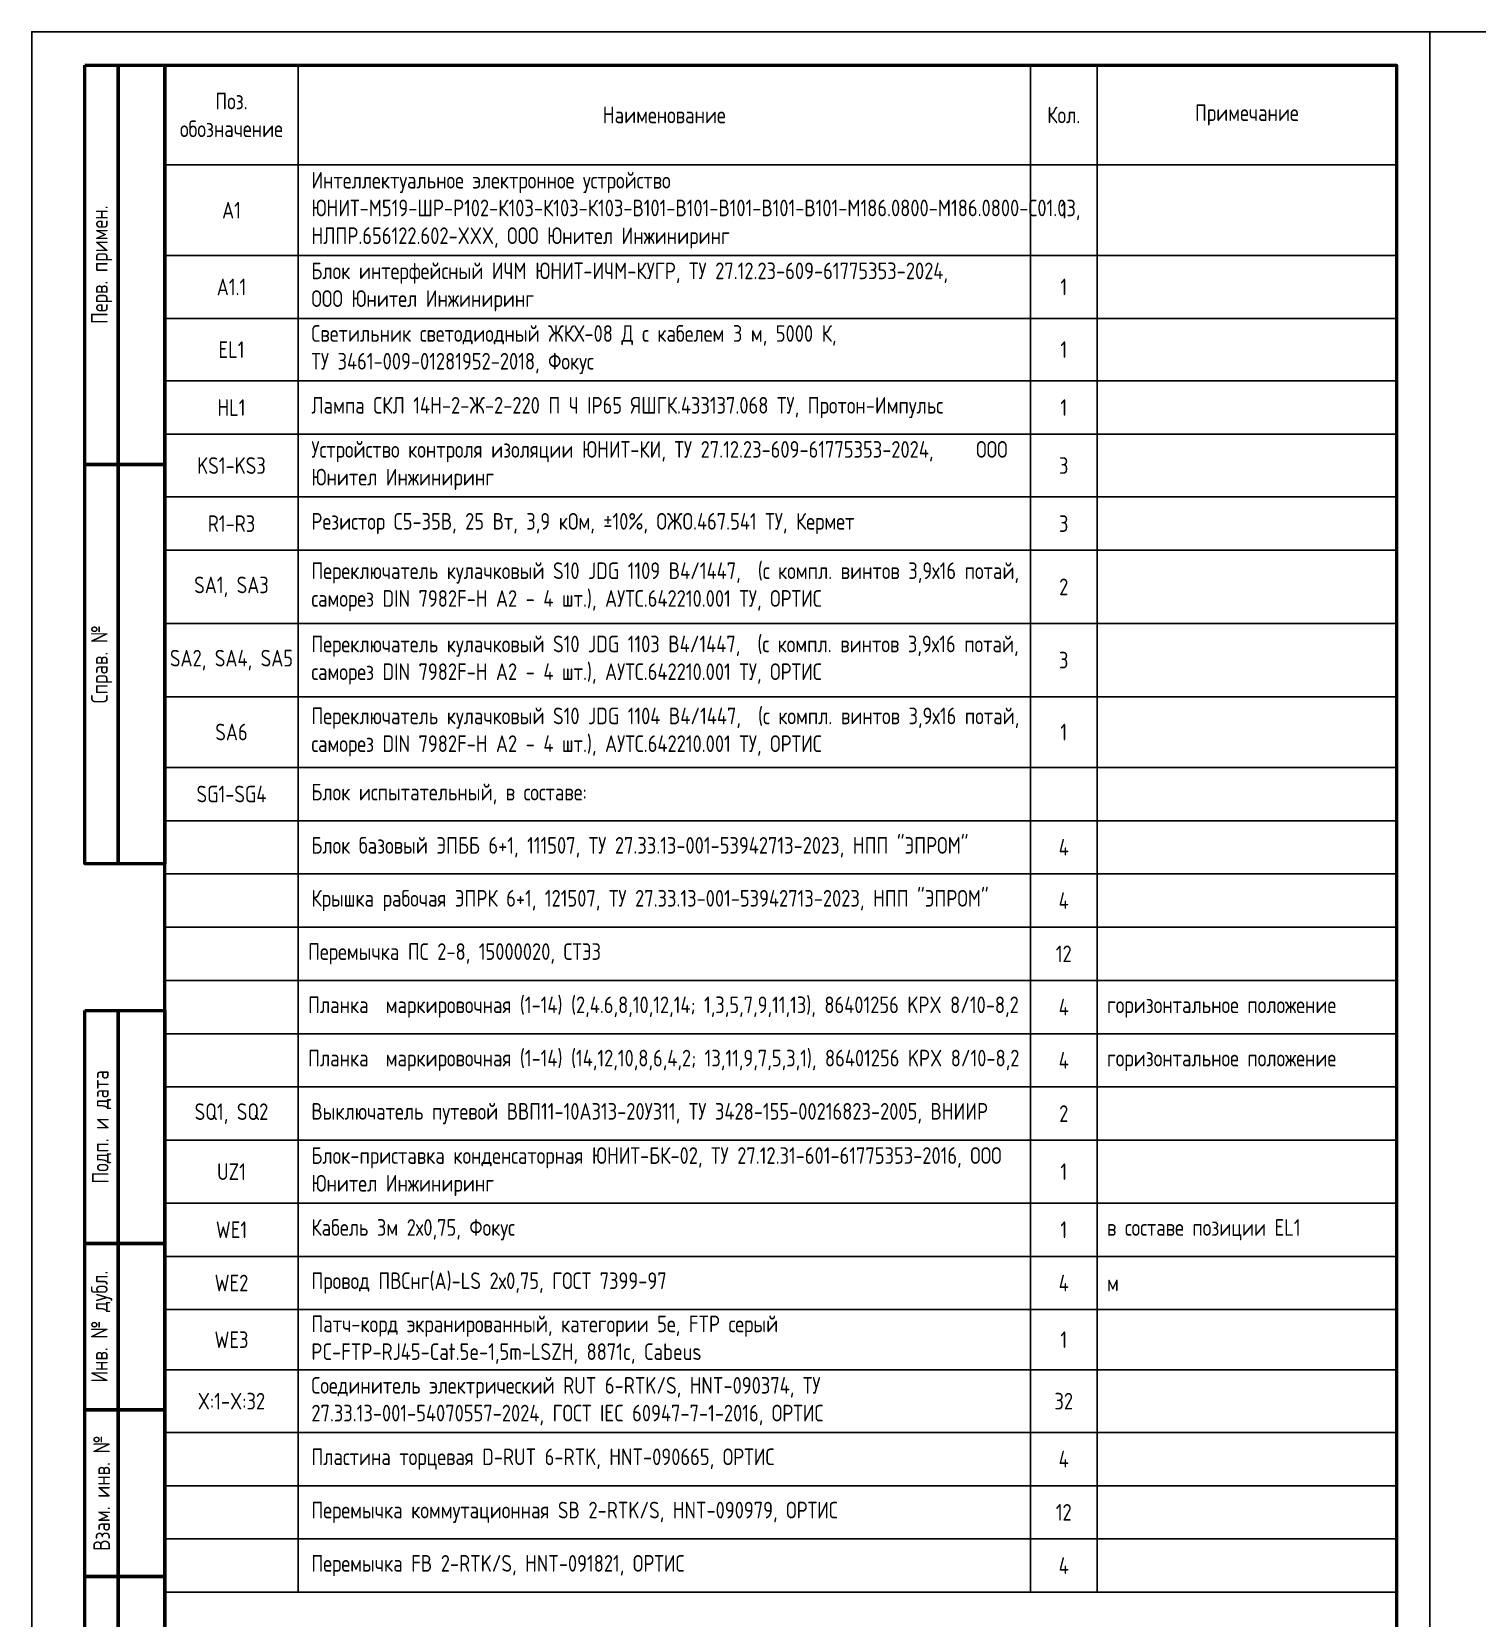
# Model space of a CAD drawing. Header units: millimetres. Extents: x -1117 to 3702, y -90 to 586.
# Drawn here: x -420 to -202.9, y 58.7 to 297 of the extents above; entities that cross this region are included whole.
import ezdxf

# ---------------------------------------------------------------- set-up
doc = ezdxf.new("R2010")
doc.units = ezdxf.units.MM
doc.styles.add('Gost_type_A', font='GOST_A.TTF')

# ---------------------------------------------------------------- blocks, each defined once
blk = doc.blocks.new('Штамп левый верхний')
at = {"lineweight": 50}
for points in [[(-12, 0), (-7, 0), (-7, -60), (-12, -60)], [(-7, 0), (0, 0), (0, -60), (-7, -60)], [(-12, -60), (-7, -60), (-7, -120), (-12, -120)], [(-7, -60), (0, -60), (0, -120), (-7, -120)]]:
    blk.add_lwpolyline(points, close=True, dxfattribs=at)
at = {"char_height": 2.5, "width": 60, "attachment_point": 5, "rotation": 90, "style": 'Gost_type_A'}
for s, insert in [('Перв. примен.', (-9.5, -30)), ('Справ. №', (-9.5, -90))]:
    blk.add_mtext(s, dxfattribs=dict(at, insert=insert))
blk = doc.blocks.new('Штамп левый нижний')
at = {"lineweight": 50}
for points in [[(-12, 145), (-7, 145), (-7, 110), (-12, 110)], [(-7, 145), (0, 145), (0, 110), (-7, 110)], [(-12, 110), (-7, 110), (-7, 85), (-12, 85)], [(-7, 110), (0, 110), (0, 85), (-7, 85)], [(-12, 85), (-7, 85), (-7, 60), (-12, 60)], [(-7, 85), (0, 85), (0, 60), (-7, 60)], [(-12, 60), (-7, 60), (-7, 25), (-12, 25)], [(-7, 60), (0, 60), (0, 25), (-7, 25)], [(-12, 25), (-7, 25), (-7, 0), (-12, 0)], [(-7, 25), (0, 25), (0, 0), (-7, 0)]]:
    blk.add_lwpolyline(points, close=True, dxfattribs=at)
at = {"char_height": 2.5, "attachment_point": 5, "rotation": 90, "style": 'Gost_type_A'}
for s, insert, width in [('Подп. и дата', (-9.5, 127.5), 35), ('Инв. № дубл.', (-9.5, 97.5), 25), ('Взам. инв. №', (-9.5, 72.5), 25), ('Подп. и дата', (-9.5, 42.5), 35), ('Инв. N подл.', (-9.5, 12.5), 25)]:
    blk.add_mtext(s, dxfattribs=dict(at, insert=insert, width=width))
blk = doc.blocks.new('Формат_А4')
blk.add_lwpolyline([(0, 297), (0, 0), (-210, 0), (-210, 297)], close=True)
at = {"lineweight": 50}
blk.add_lwpolyline([(-190, 292), (-5, 292), (-5, 5), (-190, 5)], close=True, dxfattribs=at)
blk = doc.blocks.new('*T19')
at = {"color": 0, "lineweight": -2, "transparency": 16777216}
for p, q in [((0, 0), (185, 0)), ((0, 0), (0, -15)), ((20, 0), (20, -15)), ((130, 0), (130, -15)), ((140, 0), (140, -15)), ((185, 0), (185, -15)), ((210, 0), (395, 0)), ((210, 0), (210, -15)), ((230, 0), (230, -15)), ((340, 0), (340, -15)), ((350, 0), (350, -15)), ((395, 0), (395, -15))]:
    blk.add_line(p, q, dxfattribs=at)
at = {"color": 0, "linetype": 'ByBlock', "lineweight": -2, "transparency": 16777216}
for p, q in [((0, -15), (185, -15)), ((0, -15), (0, -229.39)), ((20, -15), (20, -229.39)), ((130, -15), (130, -229.39)), ((140, -15), (140, -129.5)), ((185, -15), (185, -229.39)), ((210, -15), (395, -15)), ((210, -15), (210, -105.5)), ((230, -15), (230, -105.5)), ((340, -15), (340, -105.5)), ((350, -15), (350, -72.25)), ((395, -15), (395, -105.5)), ((210, -23), (395, -23)), ((0, -28.63), (185, -28.63)), ((210, -32.25), (395, -32.25)), ((0, -38.06), (185, -38.06)), ((210, -40.25), (395, -40.25)), ((0, -47.45), (185, -47.45)), ((210, -48.25), (395, -48.25)), ((0, -55.45), (185, -55.45)), ((210, -56.25), (395, -56.25)), ((210, -64.25), (395, -64.25)), ((0, -64.88), (185, -64.88)), ((0, -72.88), (185, -72.88)), ((210, -72.25), (395, -72.25)), ((350, -72.25), (350, -80.25)), ((210, -80.25), (395, -80.25)), ((350, -80.25), (350, -97.5)), ((0, -83.88), (185, -83.88)), ((210, -89.5), (395, -89.5)), ((0, -94.88), (185, -94.88)), ((210, -97.5), (395, -97.5)), ((350, -97.5), (350, -105.5)), ((0, -105.5), (185, -105.5)), ((210, -105.5), (395, -105.5)), ((0, -113.5), (185, -113.5)), ((0, -121.5), (185, -121.5)), ((0, -129.5), (185, -129.5)), ((140, -129.5), (140, -153.5)), ((0, -137.5), (185, -137.5)), ((0, -145.5), (185, -145.5)), ((0, -153.5), (185, -153.5)), ((140, -153.5), (140, -229.39)), ((0, -161.5), (185, -161.5)), ((0, -170.94), (185, -170.94)), ((0, -178.94), (185, -178.94)), ((0, -186.94), (185, -186.94)), ((0, -195.98), (185, -195.98)), ((0, -205.39), (185, -205.39)), ((0, -213.39), (185, -213.39)), ((0, -221.39), (185, -221.39)), ((0, -229.39), (185, -229.39))]:
    blk.add_line(p, q, dxfattribs=at)
at = {"transparency": 16777216, "char_height": 2.5, "style": 'Gost_type_A'}
for s, insert, width, attachment_point in [('Поз. обозначение', (10, -7.5), 17, 5), ('Поз. обозначение', (220, -7.5), 17, 5), ('Наименование', (75, -7.5), 107, 5), ('Кол.', (135, -7.5), 7, 5), ('Примечание', (162.5, -7.5), 42, 5), ('Наименование', (285, -7.5), 107, 5), ('Кол.', (345, -7.5), 7, 5), ('Примечание', (372.5, -7.5), 42, 5), ('{\\C0;Перемычка FBS 4-6, HNT-091958, ОРТИС}', (232, -52.25), 106, 4), ('2', (345, -52.25), 7, 5), ('Перемычка FBS 10-6, HNT-090688, ОРТИС', (232, -60.25), 106, 4), ('1', (345, -60.25), 7, 5), ('Перемычка ПС 2-8, 15000020, СТЭЗ ', (21.5, -133.5), 107, 4), ('12', (135, -133.5), 7, 5), ('4', (135, -141.5), 7, 5), ('Планка  маркировочная (1-14) (14,12,10,8,6,4,2; 13,11,9,7,5,3,1), 86401256 KPX 8/10-8,2', (21.5, -149.5), 107, 4), ('4', (135, -149.5), 7, 5)]:
    blk.add_mtext(s, dxfattribs=dict(at, insert=insert, width=width, attachment_point=attachment_point))
at = {"color": 0, "transparency": 16777216, "char_height": 2.5, "style": 'Gost_type_A'}
for s, insert, width, attachment_point in [('{\\C256;Интеллектуальное электронное устройство \\C5;ЮНИТ-М519-ШР-Р102-К103-К103-К103-В101-В101-В101-В101-В101-М186.0800-М186.0800-С01.03\\C256;, НЛПР.656122.602-XXX, }ООО Юнител Инжиниринг', (22, -21.81), 106, 4), ('{\\C256;Планка  маркировочная} (1-32), 86401256 KPX 8/10-8,2', (232, -19), 106, 4), ('1', (345, -19), 7, 5), ('вертикальное положение', (351.5, -19), 42, 4), ('A1', (10, -21.81), 18, 5), ('1', (135, -21.81), 7, 5), ('Соединитель электрический  RPV 4-MT(-P), HNT-131560, ТУ 27.33.13-001-54070557-2024, ГОСТ IEC 60947-7-1-2016, ОРТИС ', (232, -27.62), 106, 4), ('{\\C256;X:33-X:174}', (220, -27.62), 18, 5), ('142', (345, -27.62), 7, 5), ('Блок интерфейсный ИЧМ {\\C256;ЮНИТ-ИЧМ-КУГР}, ТУ 27.12.23-609-61775353-2024,     ООО Юнител Инжиниринг', (22, -33.34), 106, 4), ('A1.1', (10, -33.34), 18, 5), ('1', (135, -33.34), 7, 5), ('Пластина торцевая D-RPV 4-MT(-P), HNT-131561, ОРТИС', (232, -36.25), 106, 4), ('16', (345, -36.25), 7, 5), ('Светильник светодиодный ЖКХ-08 Д с кабелем 3 м, 5000 К,\\PТУ 3461-009-01281952-2018, Фокус ', (22, -42.75), 106, 4), ('EL1', (10, -42.75), 18, 5), ('1', (135, -42.75), 7, 5), ('Перемычка FBS 2-6, HNT-091360, ОРТИС', (232, -44.25), 106, 4), ('{\\C256;11', (345, -44.25), 7, 5), ('{\\C256;Лампа СКЛ 14Н-2-Ж-2-220 П Ч IP65 ЯШГК.433137.068 ТУ, Протон-Импульс}', (22, -51.45), 106, 4), ('HL1', (10, -51.45), 18, 5), ('1', (135, -51.45), 7, 5), ('{\\C256;Устройство контроля изоляции ЮНИТ-КИ, ТУ 27.12.23-609-61775353-2024,     ООО Юнител Инжиниринг}', (22, -60.16), 106, 4), ('KS1-KS3', (10, -60.16), 18, 5), ('3', (135, -60.16), 7, 5), ('Перемычка FBS 20-6, HNT-133475, ОРТИС', (232, -68.25), 106, 4), ('R1-R3', (10, -68.88), 18, 5), ('{\\C256;Резистор С5-35В, 25 Вт, 3,9 кОм, ±10%, ОЖО.467.541 ТУ, Кермет}', (22, -68.88), 106, 4), ('3', (135, -68.88), 7, 5), ('1', (345, -68.25), 7, 5), ('{\\C256;Переключатель кулачковый S10 JDG 1109 B4/1447,  (с компл. винтов 3,9х16 потай, саморез DIN 7982F-H A2 - 4 шт.), АУТС.642210.001 ТУ, ОРТИС}', (22, -78.38), 106, 4), ('{\\C256;Планка  маркировочная} (33-174), 86401217 KPX 6/10-6,2', (231.5, -76.25), 107, 4), ('1', (345, -76.25), 7, 5), ('вертикальное положение', (351.5, -76.25), 42, 4), ('SA1, SA3', (10, -78.38), 18, 5), ('2', (135, -78.38), 7, 5), ('{\\C256;Переключатель кулачковый S10 JDG 1103 B4/1447,  (с компл. винтов 3,9х16 потай, саморез DIN 7982F-H A2 - 4 шт.), АУТС.642210.001 ТУ, ОРТИС}', (22, -89.38), 106, 4), ('{\\C256;X:175-X:204}', (220, -84.87), 18, 5), ('30', (345, -84.87), 7, 5), ('SA2, SA4, SA5', (10, -89.38), 18, 5), ('3', (135, -89.38), 7, 5), ('1', (345, -93.5), 7, 5), ('{\\C256;Переключатель кулачковый S10 JDG 1104 B4/1447,  (с компл. винтов 3,9х16 потай, саморез DIN 7982F-H A2 - 4 шт.), АУТС.642210.001 ТУ, ОРТИС}', (22, -100.19), 106, 4), ('SA6', (10, -100.19), 18, 5), ('1', (135, -100.19), 7, 5), ('{\\C256;Планка  маркировочная} (175-204), 86401217 KPX 6/10-6,2', (231.5, -101.5), 107, 4), ('1', (345, -101.5), 7, 5), ('вертикальное положение', (351.5, -101.5), 42, 4), ('SG1-SG4', (10, -109.5), 18, 5), ('{\\C256;Блок испытательный, в составе:}', (22, -109.5), 106, 4), ('{\\C256;Блок базовый ЭПББ 6+1, 111507, ТУ 27.33.13-001-53942713-2023, НПП "ЭПРОМ"}', (22, -117.5), 106, 4), ('4', (135, -117.5), 7, 5), ('{\\C256;Крышка рабочая ЭПРК 6+1, 121507, ТУ 27.33.13-001-53942713-2023, НПП "ЭПРОМ"}', (22, -125.5), 106, 4), ('4', (135, -125.5), 7, 5), ('{\\C256;Планка  маркировочная} (1-14) (2,4.6,8,10,12,14; 1,3,5,7,9,11,13){\\C256;, 86401256 KPX 8/10-8,2}', (21.5, -141.5), 107, 4), ('горизонтальное положение', (141.5, -141.5), 42, 4), ('горизонтальное положение', (141.5, -149.5), 42, 4), ('SQ1, SQ2', (10, -157.5), 18, 5), ('{\\C256;Выключатель путевой ВВП11-10А313-20У311, ТУ 3428-155-00216823-2005, ВНИИР }', (22, -157.5), 106, 4), ('2', (135, -157.5), 7, 5), ('{\\C256;Блок-приставка конденсаторная ЮНИТ-БК-02, ТУ 27.12.31-601-61775353-2016, }ООО Юнител Инжиниринг', (22, -166.22), 106, 4), ('UZ1', (10, -166.22), 18, 5), ('1', (135, -166.22), 7, 5), ('WE1', (10, -174.94), 18, 5), ('Кабель 3м 2х0,75, Фокус', (22, -174.94), 106, 4), ('1', (135, -174.94), 7, 5), ('{\\C256;в составе позиции} EL1', (141.5, -174.94), 42, 4), ('Провод ПВСнг(А)-LS 2х0,75, ГОСТ 7399-97', (22, -182.94), 106, 4), ('WE2', (10, -182.94), 18, 5), ('4', (135, -182.94), 7, 5), ('{\\C256;м}', (141.5, -182.94), 42, 4), ('{\\C256;Патч-корд экранированный, категории 5е, FTP серый PC-FTP-RJ45-Cat.5e-1,5m-LSZH, 8871c, Cabeus}', (22, -191.46), 106, 4), ('WE3', (10, -191.46), 18, 5), ('1', (135, -191.46), 7, 5), ('Соединитель электрический RUT 6-RTK/S, HNT-090374, ТУ 27.33.13-001-54070557-2024, ГОСТ IEC 60947-7-1-2016, ОРТИС', (22, -200.69), 106, 4), ('{\\C256;X:1-X:32}', (10, -200.69), 18, 5), ('32', (135, -200.69), 7, 5), ('Пластина торцевая D-RUT 6-RTK, HNT-090665, ОРТИС', (22, -209.39), 106, 4), ('4', (135, -209.39), 7, 5), ('Перемычка коммутационная SB 2-RTK/S, HNT-090979, ОРТИС', (22, -217.39), 106, 4), ('12', (135, -217.39), 7, 5), ('Перемычка FB 2-RTK/S, HNT-091821, ОРТИС', (22, -225.39), 106, 4), ('4', (135, -225.39), 7, 5)]:
    blk.add_mtext(s, dxfattribs=dict(at, insert=insert, width=width, attachment_point=attachment_point))
at = {"color": 1, "transparency": 16777216, "char_height": 2.5, "width": 106, "attachment_point": 4, "style": 'Gost_type_A'}
for s, insert in [('{\\C0;Соединитель электрический\\C256; RPV 4-MTD(-P), HNT-140690, ТУ 27.33.13-001-54070557-2024, ГОСТ IEC 60947-7-1-2016, ОРТИС}', (232, -84.87)), ('{\\C0;Пластина торцевая D-RPV 4-MT(-P), HNT-131561, ОРТИС}', (232, -93.5))]:
    blk.add_mtext(s, dxfattribs=dict(at, insert=insert))

msp = doc.modelspace()

# ---------------------------------------------------------------- block references
at = {"color": 1}
for name, p in [('Формат_А4', (-210, 0)), ('Формат_А4', (0, 0)), ('Штамп левый верхний', (-400, 292)), ('Штамп левый нижний', (-400, 5))]:
    msp.add_blockref(name, p, dxfattribs=at)
msp.add_blockref('*T19', (-400, 292))

doc.saveas('drawing.dxf')
